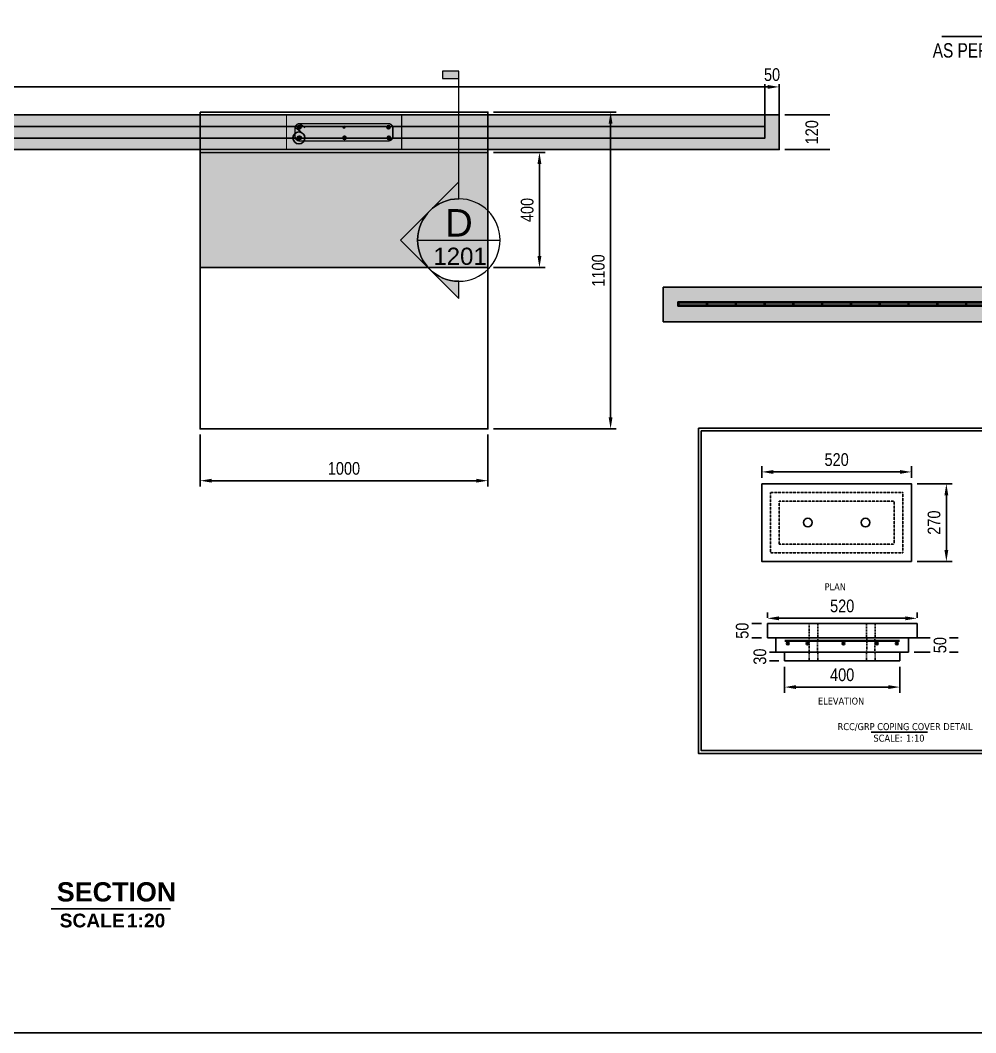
# Model space of a CAD drawing. Header units: centimetres. Extents: x -6122352 to 4157695, y -1694241 to 1947892.
# Drawn here: x 2993308 to 2996628, y -715732 to -712216 of the extents above; entities that cross this region are included whole.
import ezdxf
from ezdxf import colors
from ezdxf.entities.mleader import LeaderData, LeaderLine
from ezdxf.enums import TextEntityAlignment as Align
from ezdxf.math import Vec2, Vec3

# ---------------------------------------------------------------- set-up
doc = ezdxf.new("R2010")
doc.units = ezdxf.units.CM
doc.header["$MEASUREMENT"] = 0
doc.header["$PDMODE"] = 66
doc.header["$PDSIZE"] = 100
doc.linetypes.add('DXK_LINE_DOT2', pattern=[3.9198, 1.9599, -1.9599])
doc.linetypes.add('HIDDEN', pattern=[0.375, 0.25, -0.125])
doc.layers.add('00-MI-DIM', color=7, linetype='Continuous')
doc.layers.add('SECTION', color=130, linetype='Continuous')
doc.layers.add('EFS-401_dim1-1', color=10, linetype='Continuous', lineweight=5)
doc.layers.add('EFS-501_text1', color=142, linetype='Continuous', lineweight=13)
doc.styles.add('AR_TXT_1', font='swissc.ttf')
doc.styles.add('Arial', font='arialbd.ttf')
doc.styles.add('EFS-Arial', font='arial.ttf')
doc.styles.add('JWC 2.5MM', font='GOTHIC.TTF', dxfattribs={"width": 0.8, "height": 2.5})
doc.styles.add('tahoma', font='tahoma.ttf')
doc.dimstyles.new('JWC Swis', dxfattribs={"dimscale": 25, "dimtxt": 2.2, "dimasz": 2, "dimexe": 1, "dimexo": 1, "dimgap": 1, "dimtad": 1, "dimdec": 0, "dimzin": 0, "dimdsep": 46, "dimtxsty": 'AR_TXT_1', "dimcen": 0, "dimclrd": 1, "dimclre": 1, "dimclrt": 7, "dimadec": 0, "dimazin": 0, "dimtfac": 1, "dimtdec": 0, "dimtix": 1, "dimtofl": 0, "dimtmove": 0, "dimatfit": 3, "dimfxl": 1, "dimtfill": 1, "dimtfillclr": 256, "dimtolj": 1, "dimtzin": 0, "dimlwd": -1, "dimlwe": -1, "dimarcsym": 0})
pattern_1 = [(50, (-6591584.592, -3543551.484), (14.345203652, -1.2550427), [1.5, -16.5]), (355, (-6591584.592, -3543551.484), (-2.775026672, 15.043842674), [1.2, -13.2]), (100.45144446, (-6591583.396, -3543551.589), (11.570176935, 13.78879982), [1.27480384, -14.02284224]), (46.1842, (-6591584.592, -3543547.484), (21.344826613, -3.310385616), [2.25, -24.75]), (96.6356355, (-6591582.813, -3543547.76), (18.693238913, 19.482372015), [1.91220684, -21.0342752]), (351.184164, (-6591584.592, -3543547.484), (18.6932389, 19.482372005), [1.8, -19.80000002]), (21, (-6591582.592, -3543548.484), (11.938141042, -8.052377813), [1.5, -16.5]), (326, (-6591582.592, -3543548.484), (4.866306638, 14.5030009), [1.2, -13.2]), (71.45144474, (-6591581.597, -3543549.155), (16.804447535, 6.450623056), [1.2748038, -14.02284224]), (37.5, (-6591584.592, -3543551.4843), (0.2431971063, 6.6578770766), [0, -13.04, 0, -13.4, 0, -13.25]), (7.5, (-6591584.592, -3543551.484), (5.261390749, 7.8882342376), [0, -7.64, 0, -12.74, 0, -5.05]), (327.5, (-6591589.052, -3543551.484), (10.6764487234, -0.4510974347), [0, -5, 0, -15.6, 0, -20.7]), (317.5, (-6591591.052, -3543551.484), (11.663723387, 2.002099647), [0, -6.5, 0, -10.36, 0, -14.7])]

# ---------------------------------------------------------------- blocks, each defined once
blk = doc.blocks.new('COPING')
at = {"color": 144, "linetype": 'Continuous', "true_color": 0x1571b2}
for p, q in [((-40577.1, 19537.3), (-40057.1, 19537.3)), ((-40577.1, 19537.3), (-40577.1, 19487.3)), ((-40057.1, 19537.3), (-40057.1, 19487.3)), ((-40577.1, 19487.3), (-40057.1, 19487.3)), ((-40547.1, 19487.3), (-40547.1, 19437.3)), ((-40087.1, 19487.3), (-40087.1, 19437.3)), ((-40547.1, 19437.3), (-40087.1, 19437.3)), ((-40517.1, 19437.3), (-40517.1, 19407.3)), ((-40117.1, 19437.3), (-40117.1, 19407.3)), ((-40517.1, 19407.3), (-40117.1, 19407.3))]:
    blk.add_line(p, q, dxfattribs=at)
at = {"color": 144, "linetype": 'DXK_LINE_DOT2', "true_color": 0x1571b2}
for p, q in [((-40432.1, 19437.3), (-40432.1, 19537.3)), ((-40402.1, 19487.3), (-40402.1, 19537.3)), ((-40232.1, 19487.3), (-40232.1, 19537.3)), ((-40203.1, 19487.3), (-40202.1, 19537.3)), ((-40403.1, 19437.9), (-40402.1, 19487)), ((-40232.1, 19437.6), (-40231.1, 19486.8)), ((-40203.1, 19438.4), (-40203.1, 19486.5)), ((-40432.1, 19407.3), (-40432.1, 19437.3)), ((-40402.1, 19407.3), (-40402.1, 19437.3)), ((-40232.1, 19407.3), (-40232.1, 19437.3)), ((-40202.1, 19407.3), (-40203.1, 19437.3))]:
    blk.add_line(p, q, dxfattribs=at)
blk = doc.blocks.new('_Open90')
at = {"color": 0, "linetype": 'ByBlock', "lineweight": -2}
for p, q in [((0, 0), (-1, 0)), ((-0.5, 0.5), (0, 0)), ((0, 0), (-0.5, -0.5))]:
    blk.add_line(p, q, dxfattribs=at)
blk = doc.blocks.new('*U113')
at = {"layer": 'EFS-401_dim1-1'}
blk.add_hatch(color=256, dxfattribs=at).paths.add_polyline_path([(2.4, 24.56), (2.4, 23.49), (0, 23.49), (0, 24.56)])
h = blk.add_hatch(color=256, dxfattribs=at)
edge = h.paths.add_edge_path()
edge.add_line((0, 6), (0, 8.49))
edge.add_line((0, 8.49), (8.49, 0))
edge.add_line((8.49, 0), (0, -8.49))
edge.add_line((0, -8.49), (0, -6))
edge.add_arc((0, 0), 6, 270, 450)
for p, q in [((0, 6), (0, 24.56)), ((6, 0), (-6, 0))]:
    blk.add_line(p, q, dxfattribs=at)
blk.add_lwpolyline([(2.4, 24.56), (2.4, 23.49), (0, 23.49), (0, 24.56)], close=True, dxfattribs=at)
blk.add_lwpolyline([(0, 6), (0, 8.49), (8.49, 0), (0, -8.49), (0, -6, 1)], format="xyb", close=True, dxfattribs=at)
blk.add_circle((0, 0), 6, dxfattribs=at)
at = {"layer": 'EFS-501_text1', "style": 'EFS-Arial'}
for tag, height, p in [('SEC_NUMBER', 4, (0, 0.51)), ('SHEET_NUMBER', 2.5, (-0.17, -3.61))]:
    blk.add_attdef(tag, text='', height=height, dxfattribs=at).set_placement(p, align=Align.CENTER)
blk = doc.blocks.new('*D1920')
at = {"layer": '00-MI-DIM', "color": 1, "ltscale": 20, "transparency": 16777216}
for p, q in [((2994953.1, -712674.6), (2995132.4, -712674.6)), ((2995112.4, -712714.6), (2995112.4, -713034.6)), ((2994953.1, -713074.6), (2995132.4, -713074.6))]:
    blk.add_line(p, q, dxfattribs=at)
for points in [[(2995105.7, -712714.6), (2995119.1, -712714.6), (2995112.4, -712674.6)], [(2995105.7, -713034.6), (2995119.1, -713034.6), (2995112.4, -713074.6)]]:
    blk.add_solid(points, dxfattribs=at)
at = {"layer": 'Defpoints', "color": 0, "ltscale": 20, "transparency": 16777216}
for p in [(2994933.1, -712674.6), (2994933.1, -713074.6), (2995112.4, -713074.6)]:
    blk.add_point(p, dxfattribs=at)
at = {"layer": '00-MI-DIM', "color": 7, "ltscale": 20, "transparency": 16777216, "insert": (2995069.9, -712874.6), "char_height": 44, "attachment_point": 5, "rotation": 90, "style": 'AR_TXT_1', "bg_fill": 3, "box_fill_scale": 1.25, "bg_fill_color": 256, "bg_fill_true_color": 13158600, "bg_fill_transparency": 0}
blk.add_mtext('\\A1;400', dxfattribs=at)
blk = doc.blocks.new('*D1926')
at = {"layer": '00-MI-DIM', "color": 1, "ltscale": 20, "transparency": 16777216}
for p, q in [((2994953.1, -712534.6), (2995379.5, -712534.6)), ((2995359.5, -712574.6), (2995359.5, -713594.6)), ((2994953.1, -713634.6), (2995379.5, -713634.6))]:
    blk.add_line(p, q, dxfattribs=at)
for points in [[(2995352.9, -712574.6), (2995366.2, -712574.6), (2995359.5, -712534.6)], [(2995352.9, -713594.6), (2995366.2, -713594.6), (2995359.5, -713634.6)]]:
    blk.add_solid(points, dxfattribs=at)
at = {"layer": 'Defpoints', "color": 0, "ltscale": 20, "transparency": 16777216}
for p in [(2994933.1, -712534.6), (2994933.1, -713634.6), (2995359.5, -713634.6)]:
    blk.add_point(p, dxfattribs=at)
at = {"layer": '00-MI-DIM', "color": 7, "ltscale": 20, "transparency": 16777216, "insert": (2995317, -713084.6), "char_height": 44, "attachment_point": 5, "rotation": 90, "style": 'AR_TXT_1', "bg_fill": 3, "box_fill_scale": 1.25, "bg_fill_color": 256, "bg_fill_true_color": 13158600, "bg_fill_transparency": 0}
blk.add_mtext('\\A1;1100', dxfattribs=at)
blk = doc.blocks.new('*D1932')
at = {"layer": '00-MI-DIM', "color": 1, "ltscale": 20, "transparency": 16777216}
for p, q in [((2995965.6, -712544.6), (2996121.5, -712544.6)), ((2995965.6, -712664.6), (2996121.5, -712664.6))]:
    blk.add_line(p, q, dxfattribs=at)
at = {"layer": 'Defpoints', "color": 0, "ltscale": 20, "transparency": 16777216}
for p in [(2995945.6, -712544.6), (2995945.6, -712664.6)]:
    blk.add_point(p, dxfattribs=at)
at = {"layer": '00-MI-DIM', "color": 7, "ltscale": 20, "transparency": 16777216, "insert": (2996058.9, -712604.6), "char_height": 44, "attachment_point": 5, "rotation": 90, "style": 'AR_TXT_1', "bg_fill": 3, "box_fill_scale": 1.25, "bg_fill_color": 256, "bg_fill_true_color": 13158600, "bg_fill_transparency": 0}
blk.add_mtext('\\A1;120', dxfattribs=at)
at = {"layer": 'Defpoints', "color": 0, "ltscale": 20, "transparency": 16777216}
blk.add_point((2996101.5, -712544.6), dxfattribs=at)
blk = doc.blocks.new('*D1938')
at = {"layer": '00-MI-DIM', "color": 1, "ltscale": 20, "transparency": 16777216}
for p, q in [((2989945.6, -712524.6), (2989945.6, -712427.1)), ((2989985.6, -712447.1), (2995905.6, -712447.1)), ((2995945.6, -712524.6), (2995945.6, -712427.1))]:
    blk.add_line(p, q, dxfattribs=at)
for points in [[(2989985.6, -712440.4), (2989985.6, -712453.8), (2989945.6, -712447.1)], [(2995905.6, -712440.4), (2995905.6, -712453.8), (2995945.6, -712447.1)]]:
    blk.add_solid(points, dxfattribs=at)
at = {"layer": 'Defpoints', "color": 0, "ltscale": 20, "transparency": 16777216}
for p in [(2995945.6, -712447.1), (2989945.6, -712544.6), (2995945.6, -712544.6)]:
    blk.add_point(p, dxfattribs=at)
at = {"layer": '00-MI-DIM', "color": 7, "ltscale": 20, "transparency": 16777216, "insert": (2992945.6, -712404.1), "char_height": 44, "attachment_point": 5, "style": 'AR_TXT_1', "bg_fill": 3, "box_fill_scale": 1.25, "bg_fill_color": 256, "bg_fill_true_color": 13158600, "bg_fill_transparency": 0}
blk.add_mtext('\\A1;VARRIES AS PER PLAN', dxfattribs=at)
blk = doc.blocks.new('*D1944')
at = {"layer": '00-MI-DIM', "color": 1, "ltscale": 20, "transparency": 16777216}
for p, q in [((2995895.6, -712584.6), (2995895.6, -712427.1)), ((2995945.6, -712584.6), (2995945.6, -712427.1))]:
    blk.add_line(p, q, dxfattribs=at)
at = {"layer": 'Defpoints', "color": 0, "ltscale": 20, "transparency": 16777216}
for p in [(2995895.6, -712604.6), (2995945.6, -712604.6)]:
    blk.add_point(p, dxfattribs=at)
at = {"layer": '00-MI-DIM', "color": 7, "ltscale": 20, "transparency": 16777216, "insert": (2995920.6, -712404.6), "char_height": 44, "attachment_point": 5, "style": 'AR_TXT_1', "bg_fill": 3, "box_fill_scale": 1.25, "bg_fill_color": 256, "bg_fill_true_color": 13158600, "bg_fill_transparency": 0}
blk.add_mtext('\\A1;50', dxfattribs=at)
at = {"layer": 'Defpoints', "color": 0, "ltscale": 20, "transparency": 16777216}
blk.add_point((2995945.6, -712447.1), dxfattribs=at)
blk = doc.blocks.new('*D1836')
at = {"layer": '00-MI-DIM', "color": 1, "ltscale": 20, "transparency": 16777216}
for p, q in [((2993933.1, -713654.6), (2993933.1, -713834.6)), ((2994933.1, -713654.6), (2994933.1, -713834.6)), ((2993973.1, -713814.6), (2994893.1, -713814.6))]:
    blk.add_line(p, q, dxfattribs=at)
for points in [[(2993973.1, -713808), (2993973.1, -713821.3), (2993933.1, -713814.6)], [(2994893.1, -713808), (2994893.1, -713821.3), (2994933.1, -713814.6)]]:
    blk.add_solid(points, dxfattribs=at)
at = {"layer": 'Defpoints', "color": 0, "ltscale": 20, "transparency": 16777216}
for p in [(2993933.1, -713634.6), (2994933.1, -713634.6), (2994933.1, -713814.6)]:
    blk.add_point(p, dxfattribs=at)
at = {"layer": '00-MI-DIM', "color": 7, "ltscale": 20, "transparency": 16777216, "insert": (2994433.1, -713772.1), "char_height": 44, "attachment_point": 5, "style": 'AR_TXT_1', "bg_fill": 3, "box_fill_scale": 1.25, "bg_fill_color": 256, "bg_fill_true_color": 13158600, "bg_fill_transparency": 0}
blk.add_mtext('\\A1;1000', dxfattribs=at)
blk = doc.blocks.new('*D1692')
at = {"layer": '00-MI-DIM', "color": 1, "ltscale": 20, "transparency": 16777216}
for p, q in [((2995884.3, -714310.6), (2995839.7, -714310.6)), ((2995884.3, -714360.6), (2995839.7, -714360.6))]:
    blk.add_line(p, q, dxfattribs=at)
at = {"layer": 'Defpoints', "color": 0, "ltscale": 20, "transparency": 16777216}
for p in [(2995904.3, -714310.6), (2995904.3, -714360.6)]:
    blk.add_point(p, dxfattribs=at)
at = {"layer": '00-MI-DIM', "color": 7, "ltscale": 20, "transparency": 16777216, "insert": (2995817.1, -714335.6), "char_height": 44, "attachment_point": 5, "rotation": 90, "style": 'AR_TXT_1', "bg_fill": 3, "box_fill_scale": 1.25, "bg_fill_color": 256, "bg_fill_true_color": 13158600, "bg_fill_transparency": 0}
blk.add_mtext('\\A1;50', dxfattribs=at)
at = {"layer": 'Defpoints', "color": 0, "ltscale": 20, "transparency": 16777216}
blk.add_point((2995859.7, -714360.6), dxfattribs=at)
blk = doc.blocks.new('*D1698')
at = {"layer": '00-MI-DIM', "color": 1, "ltscale": 20, "transparency": 16777216}
for p, q in [((2996414.3, -714360.6), (2996567.1, -714360.6)), ((2996414.3, -714410.6), (2996567.1, -714410.6))]:
    blk.add_line(p, q, dxfattribs=at)
at = {"layer": 'Defpoints', "color": 0, "ltscale": 20, "transparency": 16777216}
for p in [(2996394.3, -714360.6), (2996394.3, -714410.6)]:
    blk.add_point(p, dxfattribs=at)
at = {"layer": '00-MI-DIM', "color": 7, "ltscale": 20, "transparency": 16777216, "insert": (2996504.5, -714385.6), "char_height": 44, "attachment_point": 5, "rotation": 90, "style": 'AR_TXT_1', "bg_fill": 3, "box_fill_scale": 1.25, "bg_fill_color": 256, "bg_fill_true_color": 13158600, "bg_fill_transparency": 0}
blk.add_mtext('\\A1;50', dxfattribs=at)
at = {"layer": 'Defpoints', "color": 0, "ltscale": 20, "transparency": 16777216}
blk.add_point((2996547.1, -714360.6), dxfattribs=at)
blk = doc.blocks.new('*D1704')
at = {"layer": '00-MI-DIM', "color": 1, "ltscale": 20, "transparency": 16777216}
for p, q in [((2995944.3, -714410.6), (2995901.1, -714410.6)), ((2995944.3, -714440.6), (2995901.1, -714440.6))]:
    blk.add_line(p, q, dxfattribs=at)
at = {"layer": 'Defpoints', "color": 0, "ltscale": 20, "transparency": 16777216}
for p in [(2995964.3, -714410.6), (2995964.3, -714440.6)]:
    blk.add_point(p, dxfattribs=at)
at = {"layer": '00-MI-DIM', "color": 7, "ltscale": 20, "transparency": 16777216, "insert": (2995878.6, -714425.6), "char_height": 44, "attachment_point": 5, "rotation": 90, "style": 'AR_TXT_1', "bg_fill": 3, "box_fill_scale": 1.25, "bg_fill_color": 256, "bg_fill_true_color": 13158600, "bg_fill_transparency": 0}
blk.add_mtext('\\A1;30', dxfattribs=at)
at = {"layer": 'Defpoints', "color": 0, "ltscale": 20, "transparency": 16777216}
blk.add_point((2995921.1, -714410.6), dxfattribs=at)
blk = doc.blocks.new('*D1542')
at = {"layer": '00-MI-DIM', "color": 1, "ltscale": 20, "transparency": 16777216}
for p, q in [((2995904.3, -714290.6), (2995904.3, -714272.6)), ((2996424.3, -714290.6), (2996424.3, -714272.6)), ((2995944.3, -714292.6), (2996384.3, -714292.6))]:
    blk.add_line(p, q, dxfattribs=at)
for points in [[(2995944.3, -714285.9), (2995944.3, -714299.2), (2995904.3, -714292.6)], [(2996384.3, -714285.9), (2996384.3, -714299.2), (2996424.3, -714292.6)]]:
    blk.add_solid(points, dxfattribs=at)
at = {"layer": 'Defpoints', "color": 0, "ltscale": 20, "transparency": 16777216}
for p in [(2995904.3, -714310.6), (2996424.3, -714292.6), (2996424.3, -714310.6)]:
    blk.add_point(p, dxfattribs=at)
at = {"layer": '00-MI-DIM', "color": 7, "ltscale": 20, "transparency": 16777216, "insert": (2996164.3, -714249.9), "char_height": 44, "attachment_point": 5, "style": 'AR_TXT_1', "bg_fill": 3, "box_fill_scale": 1.25, "bg_fill_color": 256, "bg_fill_true_color": 13158600, "bg_fill_transparency": 0}
blk.add_mtext('\\A1;520', dxfattribs=at)
blk = doc.blocks.new('*D1548')
at = {"layer": '00-MI-DIM', "color": 1, "ltscale": 20, "transparency": 16777216}
for p, q in [((2995964.3, -714460.6), (2995964.3, -714551.4)), ((2996364.3, -714460.6), (2996364.3, -714551.4)), ((2996324.3, -714531.4), (2996004.3, -714531.4))]:
    blk.add_line(p, q, dxfattribs=at)
for points in [[(2996004.3, -714524.7), (2996004.3, -714538.1), (2995964.3, -714531.4)], [(2996324.3, -714524.7), (2996324.3, -714538.1), (2996364.3, -714531.4)]]:
    blk.add_solid(points, dxfattribs=at)
at = {"layer": 'Defpoints', "color": 0, "ltscale": 20, "transparency": 16777216}
for p in [(2995964.3, -714440.6), (2996364.3, -714440.6), (2995964.3, -714531.4)]:
    blk.add_point(p, dxfattribs=at)
at = {"layer": '00-MI-DIM', "color": 7, "ltscale": 20, "transparency": 16777216, "insert": (2996164.3, -714488.8), "char_height": 44, "attachment_point": 5, "style": 'AR_TXT_1', "bg_fill": 3, "box_fill_scale": 1.25, "bg_fill_color": 256, "bg_fill_true_color": 13158600, "bg_fill_transparency": 0}
blk.add_mtext('\\A1;400', dxfattribs=at)
blk = doc.blocks.new('*D1554')
at = {"layer": '00-MI-DIM', "color": 1, "ltscale": 20, "transparency": 16777216}
for p, q in [((2995885.1, -713805.2), (2995885.1, -713764.2)), ((2995925.1, -713784.2), (2996365.1, -713784.2)), ((2996405.1, -713805.2), (2996405.1, -713764.2))]:
    blk.add_line(p, q, dxfattribs=at)
for points in [[(2995925.1, -713777.6), (2995925.1, -713790.9), (2995885.1, -713784.2)], [(2996365.1, -713777.6), (2996365.1, -713790.9), (2996405.1, -713784.2)]]:
    blk.add_solid(points, dxfattribs=at)
at = {"layer": 'Defpoints', "color": 0, "ltscale": 20, "transparency": 16777216}
for p in [(2996405.1, -713784.2), (2995885.1, -713825.2), (2996405.1, -713825.2)]:
    blk.add_point(p, dxfattribs=at)
at = {"layer": '00-MI-DIM', "color": 7, "ltscale": 20, "transparency": 16777216, "insert": (2996145.1, -713741.6), "char_height": 44, "attachment_point": 5, "style": 'AR_TXT_1', "bg_fill": 3, "box_fill_scale": 1.25, "bg_fill_color": 256, "bg_fill_true_color": 13158600, "bg_fill_transparency": 0}
blk.add_mtext('\\A1;520', dxfattribs=at)
blk = doc.blocks.new('*D1560')
at = {"layer": '00-MI-DIM', "color": 1, "ltscale": 20, "transparency": 16777216}
for p, q in [((2996425.1, -713825.2), (2996546.3, -713825.2)), ((2996526.3, -713865.2), (2996526.3, -714055.2)), ((2996425.1, -714095.2), (2996546.3, -714095.2))]:
    blk.add_line(p, q, dxfattribs=at)
for points in [[(2996519.7, -713865.2), (2996533, -713865.2), (2996526.3, -713825.2)], [(2996519.7, -714055.2), (2996533, -714055.2), (2996526.3, -714095.2)]]:
    blk.add_solid(points, dxfattribs=at)
at = {"layer": 'Defpoints', "color": 0, "ltscale": 20, "transparency": 16777216}
for p in [(2996405.1, -713825.2), (2996405.1, -714095.2), (2996526.3, -714095.2)]:
    blk.add_point(p, dxfattribs=at)
at = {"layer": '00-MI-DIM', "color": 7, "ltscale": 20, "transparency": 16777216, "insert": (2996483.7, -713960.2), "char_height": 44, "attachment_point": 5, "rotation": 90, "style": 'AR_TXT_1', "bg_fill": 3, "box_fill_scale": 1.25, "bg_fill_color": 256, "bg_fill_true_color": 13158600, "bg_fill_transparency": 0}
blk.add_mtext('\\A1;270', dxfattribs=at)

msp = doc.modelspace()

# ---------------------------------------------------------------- hatches: boundary and pattern name
at = {"ltscale": 20, "true_color": 0x5f310c}
h = msp.add_hatch(dxfattribs=at)
h.set_pattern_fill('AR-CONC', color=48, scale=10)
h.set_pattern_definition([(50, (-6611461.967, -3539665.456), (71.72601826, -6.2752135), [7.5, -82.5]), (355, (-6611461.97, -3539665.46), (-13.87513336, 75.21921337), [6, -66]), (100.45144446, (-6611455.99, -3539665.98), (57.85088467, 68.9439991), [6.3740192, -70.1142112]), (46.1842, (-6611461.97, -3539645.46), (106.7241331, -16.5519281), [11.25, -123.75]), (96.6356355, (-6611453.07, -3539646.84), (93.4661946, 97.4118601), [9.5610342, -105.171376]), (351.184164, (-6611461.97, -3539645.46), (93.4661945, 97.41186), [9, -99.0000001]), (21, (-6611451.967, -3539650.456), (59.6907052, -40.26188907), [7.5, -82.5]), (326, (-6611451.97, -3539650.46), (24.3315332, 72.5150045), [6, -66]), (71.45144474, (-6611446.99, -3539653.81), (84.02223767, 32.2531153), [6.374019, -70.1142112]), (37.5, (-6611461.967, -3539665.456), (1.21598553, 33.28938538), [0, -65.2, 0, -67, 0, -66.25]), (7.5, (-6611461.967, -3539665.456), (26.30695374, 39.44117119), [0, -38.2, 0, -63.7, 0, -25.25]), (327.5, (-6611484.267, -3539665.456), (53.38224362, -2.25548717), [0, -25, 0, -78, 0, -103.5]), (317.5, (-6611494.267, -3539665.456), (58.31861693, 10.01049823), [0, -32.5, 0, -51.8, 0, -73.5])])
h.paths.add_polyline_path([(2990933.09436, -712674.58114), (2990933.09436, -713074.58114), (2991933.09436, -713074.58114), (2991933.09436, -712674.58114)])
h.paths.add_polyline_path([(2994933.09436, -713074.58114), (2994933.09436, -712674.58114), (2993933.09436, -712674.58114), (2993933.09436, -713074.58114)])
h = msp.add_hatch(color=6)
h.dxf.hatch_style = 1
edge = h.paths.add_edge_path()
edge.add_arc((2995975.35434, -714379.98754), 4.8, 0, 360)
h = msp.add_hatch(color=6)
h.dxf.hatch_style = 1
edge = h.paths.add_edge_path()
edge.add_arc((2996044.2858, -714379.98754), 4.8, 0, 360)
h = msp.add_hatch(color=6)
h.dxf.hatch_style = 1
edge = h.paths.add_edge_path()
edge.add_arc((2996168.64635, -714379.98754), 4.8, 0, 360)
h = msp.add_hatch(color=6)
h.dxf.hatch_style = 1
edge = h.paths.add_edge_path()
edge.add_arc((2996284.54264, -714379.98754), 4.8, 0, 360)
h = msp.add_hatch(color=6)
h.dxf.hatch_style = 1
edge = h.paths.add_edge_path()
edge.add_arc((2996354.17817, -714379.98754), 4.8, 0, 360)
at = {"layer": 'SECTION', "ltscale": 20}
h = msp.add_hatch(dxfattribs=at)
h.set_pattern_fill('AR-CONC', color=8, scale=5)
h.set_pattern_definition([(50, (-6611461.967, -3538992.03), (35.86300913, -3.13760675), [3.75, -41.25]), (355, (-6611461.967, -3538992.03), (-6.93756668, 37.60960669), [3, -33]), (100.45144446, (-6611458.978, -3538992.29), (28.92544234, 34.47199955), [3.1870096, -35.0571056]), (46.1842, (-6611461.967, -3538982.03), (53.36206653, -8.27596404), [5.625, -61.875]), (96.6356355, (-6611457.52, -3538982.72), (46.73309728, 48.70593004), [4.7805171, -52.585688]), (351.184164, (-6611461.967, -3538982.03), (46.73309725, 48.70593), [4.5, -49.50000005]), (21, (-6611456.967, -3538984.53), (29.84535261, -20.13094453), [3.75, -41.25]), (326, (-6611456.967, -3538984.53), (12.1657666, 36.25750225), [3, -33]), (71.45144474, (-6611454.48, -3538986.207), (42.01111884, 16.12655764), [3.1870095, -35.0571056]), (37.5, (-6611461.967, -3538992.029), (0.607992766, 16.644692692), [0, -32.6, 0, -33.5, 0, -33.125]), (7.5, (-6611461.967, -3538992.029), (13.153476872, 19.720585594), [0, -19.1, 0, -31.85, 0, -12.625]), (327.5, (-6611473.117, -3538992.029), (26.691121809, -1.127743587), [0, -12.5, 0, -39, 0, -51.75]), (317.5, (-6611478.117, -3538992.03), (29.159308467, 5.005249117), [0, -16.25, 0, -25.9, 0, -36.75])])
h.paths.add_polyline_path([(2989945.62954, -712544.59457), (2989945.62954, -712664.58114), (2995945.62954, -712664.58114), (2995945.62954, -712544.59457)])
h.paths.add_polyline_path([(2995895.62954, -712584.59457), (2995895.62954, -712624.58114), (2989995.62954, -712624.58114), (2989995.62954, -712584.59457)], flags=16)
h = msp.add_hatch(dxfattribs=at)
h.set_pattern_fill('AR-CONC', color=8, scale=2)
h.set_pattern_definition(pattern_1)
h.paths.add_polyline_path([(2994233.09436, -712544.58114), (2994233.09436, -712664.58114), (2994633.09436, -712664.58114), (2994633.09436, -712544.58114)])
h.paths.add_polyline_path([(2994587.09436, -712574.58114, -0.4142135624), (2994603.09436, -712590.58114), (2994603.09436, -712618.58114, -0.4142135624), (2994587.09436, -712634.58114), (2994279.09436, -712634.58114, -0.4142135624), (2994263.09436, -712618.58114), (2994263.09436, -712590.58114, -0.4142135624), (2994279.09436, -712574.58114)], flags=16)
h = msp.add_hatch(dxfattribs=at)
h.set_pattern_fill('AR-HBONE', color=8, scale=3)
h.set_pattern_definition([(45, (-6611461.967, -3538992.029), (0, 16.970562748), [36, -12]), (135, (-6611453.481, -3538983.544), (1e-15, 16.970562748), [36, -12])])
h.paths.add_polyline_path([(2991633.94449, -712584.59457), (2991633.94449, -712624.58114), (2994233.94449, -712624.58114), (2994233.94449, -712584.59457)])
h.paths.add_polyline_path([(2994633.94449, -712584.59457), (2994633.94449, -712624.58114), (2995895.62954, -712624.58114), (2995895.62954, -712584.59457)])
h = msp.add_hatch(dxfattribs=at)
h.set_pattern_fill('AR-CONC', color=8, scale=2)
h.set_pattern_definition(pattern_1)
h.paths.add_polyline_path([(2994587.09436, -712634.58114, 0.4142135624), (2994603.09436, -712618.58114), (2994603.09436, -712590.58114, 0.4142135624), (2994587.09436, -712574.58114), (2994279.09436, -712574.58114, 0.4142135624), (2994263.09436, -712590.58114), (2994263.09436, -712618.58114, 0.4142135624), (2994279.09436, -712634.58114)])
at = {"layer": 'SECTION', "ltscale": 20, "true_color": 0xf4aa43}
h = msp.add_hatch(color=43, dxfattribs=at)
h.dxf.hatch_style = 1
h.paths.add_polyline_path([(2994283.8274, -712586.79901, 1), (2994271.8274, -712586.79901, 1)])
h = msp.add_hatch(color=43, dxfattribs=at)
h.dxf.hatch_style = 1
h.paths.add_polyline_path([(2994439.37737, -712586.81244, 1), (2994427.37737, -712586.81244, 1)])
h = msp.add_hatch(color=43, dxfattribs=at)
h.dxf.hatch_style = 1
h.paths.add_polyline_path([(2994593.97524, -712586.79901, 1), (2994581.97524, -712586.79901, 1)])
h = msp.add_hatch(color=43, dxfattribs=at)
h.dxf.hatch_style = 1
h.paths.add_polyline_path([(2994285.10129, -712623.91604, 1), (2994273.10129, -712623.91604, 1)])
h = msp.add_hatch(color=43, dxfattribs=at)
h.dxf.hatch_style = 1
h.paths.add_polyline_path([(2994440.65125, -712623.92947, 1), (2994428.65125, -712623.92947, 1)])
h = msp.add_hatch(color=43, dxfattribs=at)
h.dxf.hatch_style = 1
h.paths.add_polyline_path([(2994595.24912, -712623.91604, 1), (2994583.24912, -712623.91604, 1)])
at = {"layer": 'SECTION', "ltscale": 20}
h = msp.add_hatch(dxfattribs=at)
h.set_pattern_fill('AR-CONC', color=8, scale=5)
h.set_pattern_definition([(50, (-6605864.99, -3539590.086), (35.86300913, -3.13760675), [3.75, -41.25]), (355, (-6605864.99, -3539590.086), (-6.93756668, 37.60960669), [3, -33]), (100.45144446, (-6605862.003, -3539590.347), (28.92544234, 34.47199955), [3.1870096, -35.0571056]), (46.1842, (-6605864.99, -3539580.086), (53.36206653, -8.27596404), [5.625, -61.875]), (96.6356355, (-6605860.544, -3539580.776), (46.73309728, 48.70593004), [4.7805171, -52.585688]), (351.184164, (-6605864.99, -3539580.086), (46.73309725, 48.70593), [4.5, -49.50000005]), (21, (-6605859.99, -3539582.586), (29.84535261, -20.13094453), [3.75, -41.25]), (326, (-6605859.99, -3539582.586), (12.1657666, 36.25750225), [3, -33]), (71.45144474, (-6605857.504, -3539584.264), (42.01111884, 16.12655764), [3.1870095, -35.0571056]), (37.5, (-6605864.991, -3539590.086), (0.607992766, 16.644692692), [0, -32.6, 0, -33.5, 0, -33.125]), (7.5, (-6605864.991, -3539590.086), (13.153476872, 19.720585594), [0, -19.1, 0, -31.85, 0, -12.625]), (327.5, (-6605876.141, -3539590.086), (26.691121809, -1.127743587), [0, -12.5, 0, -39, 0, -51.75]), (317.5, (-6605881.14, -3539590.086), (29.159308467, 5.005249117), [0, -16.25, 0, -25.9, 0, -36.75])])
h.paths.add_polyline_path([(2995542.605, -713142.65141), (2995542.605, -713262.63797), (3001542.605, -713262.63797), (3001542.605, -713142.65141)])

# ---------------------------------------------------------------- linework, layer by layer
at = {"color": 2, "linetype": 'Continuous'}
msp.add_line((2993415.25341, -715300.93617), (2993829.98974, -715300.93617), dxfattribs=at)
at = {"color": 11, "ltscale": 20, "true_color": 0xf27172}
for points in [[(2995594.82425, -713192.97803), (2996830.30122, -713192.97803), (2996830.30122, -713196.97803), (2995594.81672, -713196.97804)], [(2995594.81672, -713204.97801), (2996830.2937, -713204.97801), (2996830.2937, -713208.97801), (2995594.8092, -713208.97803)]]:
    msp.add_lwpolyline(points, dxfattribs=at)
at = {"color": 8}
for points in [[(2995664.78397, -713632.007), (2997048.38607, -713632.007), (2997048.38607, -714761.7997), (2995664.78397, -714761.7997)], [(2995674.78397, -713642.007), (2997038.38607, -713642.007), (2997038.38607, -714751.7997), (2995674.78397, -714751.7997)]]:
    msp.add_lwpolyline(points, close=True, dxfattribs=at)
at = {"color": 144, "linetype": 'Continuous', "true_color": 0x1571b2}
msp.add_lwpolyline([(2995885.07833, -713825.22122), (2996405.07833, -713825.22122), (2996405.07833, -714095.22122), (2995885.07833, -714095.22122)], close=True, dxfattribs=at)
at = {"color": 144, "linetype": 'HIDDEN', "true_color": 0x1571b2}
for points in [[(2995915.07833, -713855.22122), (2996375.07833, -713855.22122), (2996375.07833, -714065.22122), (2995915.07833, -714065.22122)], [(2995945.07833, -713885.22122), (2996345.07833, -713885.22122), (2996345.07833, -714035.22122), (2995945.07833, -714035.22122)]]:
    msp.add_lwpolyline(points, close=True, dxfattribs=at)
at = {"const_width": 8}
msp.add_lwpolyline([(2995964.30865, -714370.7404), (2996364.30865, -714370.7404)], dxfattribs=at)
at = {"color": 11, "ltscale": 20, "true_color": 0xf27172}
for centre in [(2995594.82425, -713198.97803), (2995694.82425, -713198.97803), (2995794.82425, -713198.97803), (2995894.82425, -713198.97803), (2995994.82425, -713198.97803), (2996094.82425, -713198.97803), (2996194.82425, -713198.97803), (2996294.82425, -713198.97803), (2996394.82425, -713198.97803), (2996494.82425, -713198.97803), (2996594.82425, -713198.97803), (2995594.82425, -713202.97803), (2995694.82425, -713202.97803), (2995794.82425, -713202.97803), (2995894.82425, -713202.97803), (2995994.82425, -713202.97803), (2996094.82425, -713202.97803), (2996194.82425, -713202.97803), (2996294.82425, -713202.97803), (2996394.82425, -713202.97803), (2996494.82425, -713202.97803), (2996594.82425, -713202.97803)]:
    msp.add_circle(centre, 2, dxfattribs=at)
at = {"color": 144, "true_color": 0x1571b2}
for centre in [(2996045.07833, -713960.22122), (2996245.07833, -713960.22122)]:
    msp.add_circle(centre, 15, dxfattribs=at)
at = {"color": 6}
for centre in [(2995975.35434, -714379.98754), (2996044.2858, -714379.98754), (2996168.64635, -714379.98754), (2996284.54264, -714379.98754), (2996354.17817, -714379.98754)]:
    msp.add_circle(centre, 4.8, dxfattribs=at)
at = {"color": 11, "ltscale": 20, "true_color": 0xf27172}
for centre, end in [((2995594.82425, -713194.97803), 270), ((2995594.82425, -713206.97803), 270.00000064)]:
    msp.add_arc(centre, 2, 90, end, dxfattribs=at)
at = {"layer": 'Defpoints', "color": 246, "linetype": 'Continuous'}
msp.add_line((2996265.13279, -714688.29948), (2996460.39646, -714688.29948), dxfattribs=at)
at = {"layer": 'Defpoints'}
msp.add_lwpolyline([(2989228.91841, -707663.42982), (3001696.72694, -707663.42982), (3001696.72694, -715731.8006), (2989228.91841, -715731.8006)], close=True, dxfattribs=at)
at = {"layer": 'SECTION', "color": 0, "ltscale": 20}
for points in [[(2989945.62954, -712544.59457), (2995945.62954, -712544.59457), (2995945.62954, -712664.58114), (2989945.62954, -712664.58114)], [(2993933.09436, -712534.58114), (2994933.09436, -712534.58114), (2994933.09436, -713634.58114), (2993933.09436, -713634.58114)], [(2989995.62954, -712584.59457), (2995895.62954, -712584.59457), (2995895.62954, -712624.58114), (2989995.62954, -712624.58114)], [(2995542.605, -713142.65141), (3001542.605, -713142.65141), (3001542.605, -713262.63797), (2995542.605, -713262.63797)]]:
    msp.add_lwpolyline(points, close=True, dxfattribs=at)
at = {"layer": 'SECTION', "color": 5, "ltscale": 20, "const_width": 3}
for points in [[(2994233.09436, -712544.58114), (2994633.09436, -712544.58114), (2994633.09436, -712664.58114), (2994233.09436, -712664.58114)], [(2994233.94449, -712544.59457), (2994633.94449, -712544.59457), (2994633.94449, -712664.59457), (2994233.94449, -712664.59457)]]:
    msp.add_lwpolyline(points, close=True, dxfattribs=at)
at = {"layer": 'SECTION', "color": 0, "ltscale": 20, "const_width": 5}
msp.add_lwpolyline([(2994279.09436, -712574.58114), (2994587.09436, -712574.58114, -0.4142135624), (2994603.09436, -712590.58114), (2994603.09436, -712618.58114, -0.4142135624), (2994587.09436, -712634.58114), (2994279.09436, -712634.58114, -0.4142135624), (2994263.09436, -712618.58114), (2994263.09436, -712590.58114, -0.4142135624)], format="xyb", close=True, dxfattribs=at)
for points in [[(2994263.30217, -712588.01081), (2994283.63489, -712602.68603)], [(2994279.09436, -712574.58114), (2994298.1216, -712588.83467)]]:
    msp.add_lwpolyline(points, dxfattribs=at)
at = {"layer": 'SECTION', "color": 38, "ltscale": 20, "true_color": 0x612b05}
msp.add_lwpolyline([(2993933.09436, -712674.58114), (2994933.09436, -712674.58114), (2994933.09436, -713074.58114), (2993933.09436, -713074.58114)], close=True, dxfattribs=at)
at = {"layer": 'SECTION', "color": 6, "ltscale": 20}
for centre in [(2994277.8274, -712586.79901), (2994278.21349, -712586.79901), (2994587.97524, -712586.79901), (2994276.9396, -712623.91604), (2994279.10129, -712623.91604), (2994434.65125, -712623.92947), (2994589.24912, -712623.91604)]:
    msp.add_circle(centre, 6, dxfattribs=at)
at = {"layer": 'SECTION', "color": 3, "ltscale": 20}
msp.add_circle((2994276.64335, -712624.13424), 20.72541, dxfattribs=at)

# ---------------------------------------------------------------- block references
at = {"transparency": 33554623}
ref = msp.add_blockref('*U113', (2994832.42122, -712978.94451), dxfattribs=dict(at, xscale=-23.87144419262978, yscale=23.87144419262978, zscale=23.87144419262978))
ref.add_attrib('SEC_NUMBER', 'D', dxfattribs={"layer": 'EFS-501_text1', "height": 95.48578, "style": 'EFS-Arial'}).set_placement((2994832.46203, -712966.82953), align=Align.CENTER)
ref.add_attrib('SHEET_NUMBER', '1201', dxfattribs={"layer": 'EFS-501_text1', "height": 59.67861, "style": 'EFS-Arial'}).set_placement((2994836.5886, -713065.02505), align=Align.CENTER)
msp.add_blockref('COPING', (3036481.41306, -733847.95345))

# ---------------------------------------------------------------- texts
at = {"color": 7, "linetype": 'Continuous', "style": 'tahoma'}
for s, p in [('PLAN', (2996103.06928, -714195.1998)), ('ELEVATION', (2996080.0153, -714592.04565))]:
    msp.add_text(s, height=24.235026, dxfattribs=at).set_placement(p)
at = {"color": 4, "linetype": 'Continuous', "style": 'Arial'}
msp.add_text('SECTION', height=66.855469, dxfattribs=at).set_placement((2993435.25341, -715275.93617))
at = {"color": 1, "linetype": 'Continuous', "style": 'Arial'}
for s, p in [('SCALE', (2993445.25341, -715365.93617)), ('1:20', (2993678.75927, -715365.93617))]:
    msp.add_text(s, height=47.753906, dxfattribs=at).set_placement(p)
at = {"layer": 'Defpoints', "color": 7, "linetype": 'Continuous', "style": 'tahoma'}
for s, p in [('RCC/GRP COPING COVER DETAIL', (2996148.3067, -714680.79948)), ('SCALE:', (2996273.0283, -714720.79948)), ('1:10', (2996386.14353, -714720.79948))]:
    msp.add_text(s, height=24.235026, dxfattribs=at).set_placement(p)

# ---------------------------------------------------------------- leaders
at = {"layer": 'SECTION', "color": 0, "ltscale": 20}
ml = msp.add_multileader_mtext('Standard', dxfattribs=at)
ml.set_content('100MM PCC \\PAS PER SPECIFICATION\\PBY OTHERS', style='JWC 2.5MM')
ml.set_leader_properties()
ml.set_arrow_properties(name='OPEN90')
ml.build(insert=Vec2(0, 0))
ml.multileader.update_dxf_attribs({"text_right_attachment_type": 6, "dogleg_length": 0.36, "arrow_head_size": 40, "scale": 20})
ctx = ml.context
ctx.base_point, ctx.scale, ctx.char_height, ctx.arrow_head_size, ctx.landing_gap_size, ctx.plane_origin = Vec3(2996507.88638, -712237.47688), 20, 50, 40, 1.8, Vec3(2997888.82624, -712726.59633)
ctx.right_attachment, ctx.text_align_type = 6, 2
notes = []
notes.append((ctx, [(1, (1, 1, 0), (2997628.69641, -712271.84805), (-1, 0), 526.67298, [(0, [(2997679.89755, -712019.68402)], 0, [])])]))
ctx.mtext.insert, ctx.mtext.alignment, ctx.mtext.flow_direction = Vec3(2997100.22343, -712211.84805), 3, 5
for ctx, leaders in notes:
    for number, flags, end, landing, length, lines in leaders:
        leader = LeaderData()
        leader.index, (leader.has_last_leader_line, leader.has_dogleg_vector, leader.attachment_direction) = number, flags
        leader.last_leader_point, leader.dogleg_vector, leader.dogleg_length = Vec3(end), Vec3(landing), length
        for number, points, colour, breaks in lines:
            line = LeaderLine()
            line.index, line.vertices, line.color, line.breaks = number, Vec3.list(points), colors.encode_raw_color(colour), breaks
            leader.lines.append(line)
        ctx.leaders.append(leader)

# ---------------------------------------------------------------- next in the draw order: dimensions: what is measured, and where the dimension line sits
at = {"layer": '00-MI-DIM', "color": 6, "ltscale": 20}
for base, p1, p2, picture, middle in [((2996101.50737, -712544.59457), (2995945.62954, -712664.58114), (2995945.62954, -712544.59457), '*D1932', (2996058.89309, -712604.58786)), ((2995112.41207, -713074.58114), (2994933.09436, -712674.58114), (2994933.09436, -713074.58114), '*D1920', (2995069.85492, -712874.58114))]:
    dim = msp.add_linear_dim(base=base, p1=p1, p2=p2, angle=90, dimstyle='JWC Swis', dxfattribs=at)
    dim.commit()
    dim.dimension.update_dxf_attribs({"geometry": picture, "text_midpoint": middle})
at = {"layer": '00-MI-DIM', "color": 10, "ltscale": 20}
dim = msp.add_linear_dim(base=(2996405.07833, -713784.24816), p1=(2995885.07833, -713825.22122), p2=(2996405.07833, -713825.22122), dimstyle='JWC Swis', dxfattribs=at)
dim.commit()
dim.dimension.update_dxf_attribs({"geometry": '*D1554', "text_midpoint": (2996145.07833, -713741.63387)})
for base, p1, p2, picture, middle in [((2995859.68029, -714360.63525), (2995904.30865, -714310.63525), (2995904.30865, -714360.63525), '*D1692', (2995817.12315, -714335.63525)), ((2996547.08393, -714360.63525), (2996394.30865, -714410.63525), (2996394.30865, -714360.63525), '*D1698', (2996504.52679, -714385.63525))]:
    dim = msp.add_linear_dim(base=base, p1=p1, p2=p2, angle=90, dimstyle='JWC Swis', dxfattribs=at)
    dim.commit()
    dim.dimension.update_dxf_attribs({"geometry": picture, "text_midpoint": middle})

# ---------------------------------------------------------------- next in the draw order: dimensions: what is measured, and where the dimension line sits
at = {"layer": '00-MI-DIM', "color": 6, "ltscale": 20}
dim = msp.add_linear_dim(base=(2995359.54517, -713634.58114), p1=(2994933.09436, -712534.58114), p2=(2994933.09436, -713634.58114), angle=90, dimstyle='JWC Swis', dxfattribs=at)
dim.commit()
dim.dimension.update_dxf_attribs({"geometry": '*D1926', "text_midpoint": (2995316.95946, -713084.58114)})
at = {"layer": '00-MI-DIM', "color": 10, "ltscale": 20}
for base, p1, p2, picture, middle in [((2996526.32927, -714095.22122), (2996405.07833, -713825.22122), (2996405.07833, -714095.22122), '*D1560', (2996483.71498, -713960.22122)), ((2995921.137, -714410.63525), (2995964.30865, -714440.63525), (2995964.30865, -714410.63525), '*D1704', (2995878.57985, -714425.63525))]:
    dim = msp.add_linear_dim(base=base, p1=p1, p2=p2, angle=90, dimstyle='JWC Swis', dxfattribs=at)
    dim.commit()
    dim.dimension.update_dxf_attribs({"geometry": picture, "text_midpoint": middle})
dim = msp.add_linear_dim(base=(2996424.30865, -714292.55926), p1=(2995904.30865, -714310.63525), p2=(2996424.30865, -714310.63525), dimstyle='JWC Swis', dxfattribs=at)
dim.commit()
dim.dimension.update_dxf_attribs({"geometry": '*D1542', "text_midpoint": (2996164.30865, -714249.94498)})

# ---------------------------------------------------------------- next in the draw order: dimensions: what is measured, and where the dimension line sits
at = {"layer": '00-MI-DIM', "color": 6, "ltscale": 20}
dim = msp.add_linear_dim(base=(2995945.62954, -712447.11316), p1=(2989945.62954, -712544.59457), p2=(2995945.62954, -712544.59457), text='VARRIES AS PER PLAN', dimstyle='JWC Swis', dxfattribs=at)
dim.commit()
dim.dimension.update_dxf_attribs({"geometry": '*D1938', "text_midpoint": (2992945.62954, -712404.08459)})
at = {"layer": '00-MI-DIM', "color": 0, "ltscale": 20}
dim = msp.add_linear_dim(base=(2994933.09436, -713814.63962), p1=(2993933.09436, -713634.58114), p2=(2994933.09436, -713634.58114), dimstyle='JWC Swis', dxfattribs=at)
dim.commit()
dim.dimension.update_dxf_attribs({"geometry": '*D1836', "text_midpoint": (2994433.09436, -713772.0539)})
at = {"layer": '00-MI-DIM', "color": 10, "ltscale": 20}
dim = msp.add_linear_dim(base=(2995964.30865, -714531.38664), p1=(2996364.30865, -714440.63525), p2=(2995964.30865, -714440.63525), dimstyle='JWC Swis', dxfattribs=at)
dim.commit()
dim.dimension.update_dxf_attribs({"geometry": '*D1548', "text_midpoint": (2996164.30865, -714488.8295)})

# ---------------------------------------------------------------- next in the draw order: dimensions: what is measured, and where the dimension line sits
at = {"layer": '00-MI-DIM', "color": 6, "ltscale": 20}
dim = msp.add_linear_dim(base=(2995945.62954, -712447.11316), p1=(2995895.62954, -712604.58786), p2=(2995945.62954, -712604.58786), dimstyle='JWC Swis', dxfattribs=at)
dim.commit()
dim.dimension.update_dxf_attribs({"geometry": '*D1944', "text_midpoint": (2995920.62954, -712404.55602)})

doc.saveas('drawing.dxf')
